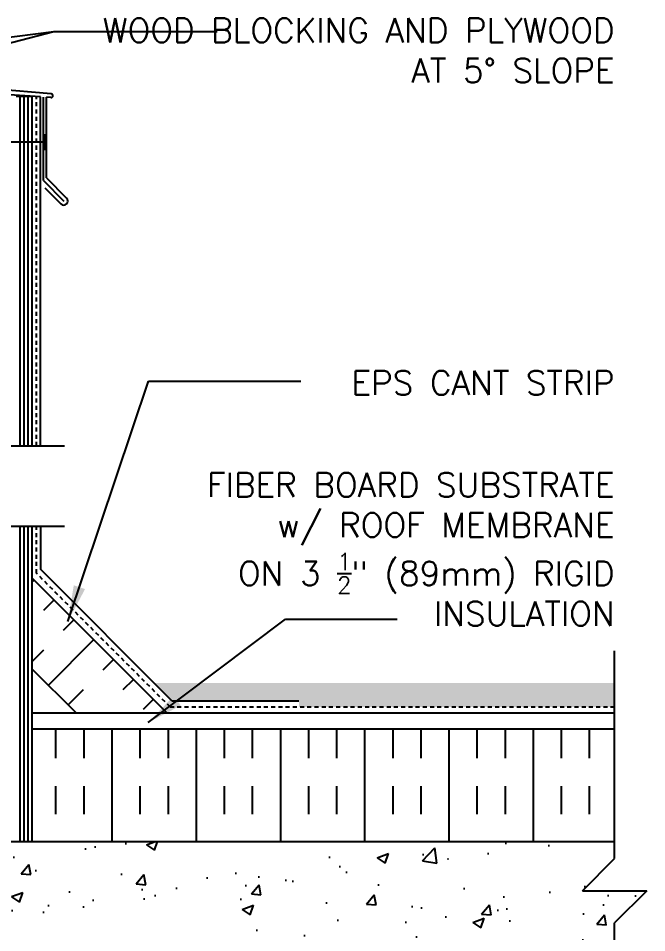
# Model space of a CAD drawing. Header units: inches. Extents: x 99.4 to 154.5, y 81.8 to 156.6.
# Drawn here: x 134.93 to 154.51, y 126.96 to 155.44 of the extents above; entities that cross this region are included whole.
import ezdxf

# ---------------------------------------------------------------- set-up
doc = ezdxf.new("R2010")
doc.units = ezdxf.units.IN
doc.header["$LTSCALE"] = 0.5
doc.header["$MEASUREMENT"] = 0
doc.linetypes.add('DASHED2', pattern=[0.375, 0.25, -0.125])
for name, color, linetype in [('HATCH', 12, 'Continuous'), ('line25', 2, 'Continuous'), ('LINE50', 5, 'Continuous'), ('LINE9', 9, 'Continuous'), ('TEXT', 4, 'Continuous')]:
    doc.layers.add(name, color=color, linetype=linetype)
doc.styles.add('DIM', font='romans.shx', dxfattribs={"width": 0.7})
doc.styles.add('ROMANS', font='romans.shx', dxfattribs={"height": 0.75})
doc.dimstyles.new('ext_12', dxfattribs={"dimscale": 12, "dimtxt": 0.09375, "dimasz": 0.09375, "dimexe": 0.09375, "dimexo": 0.0625, "dimgap": 0.0625, "dimtad": 1, "dimdec": 1, "dimzin": 3, "dimdsep": 46, "dimlunit": 4, "dimtxsty": 'DIM', "dimcen": 0.09, "dimdle": 0.09375, "dimclrt": 4, "dimadec": 0, "dimazin": 0, "dimtfac": 1, "dimtdec": 1, "dimtmove": 2, "dimatfit": 3, "dimfxl": 1, "dimfrac": 2, "dimtolj": 1, "dimtzin": 0, "dimarcsym": 0})

msp = doc.modelspace()

# ---------------------------------------------------------------- hatches: boundary and pattern name
at = {"layer": 'HATCH'}
h = msp.add_hatch(dxfattribs=at)
h.set_pattern_fill('AR-CONC', color=256, scale=0.5)
edge = h.paths.add_edge_path()
edge.add_line((132.247, 139.622), (127.261, 139.622))
edge.add_line((127.261, 139.622), (126.261, 140.622))
edge.add_line((126.261, 140.622), (126.261, 138.622))
edge.add_line((126.261, 138.622), (125.261, 139.622))
edge.add_line((125.261, 139.622), (124.247, 139.622))
edge.add_line((124.247, 139.622), (124.247, 136.53))
edge.add_arc((124.593, 136.89), 0.5, 226.2109, 246.4218)
edge.add_line((124.393, 136.432), (124.483, 136.432))
edge.add_line((124.483, 136.432), (124.483, 136.39))
edge.add_arc((124.343, 136.183), 0.25, 0, 55.9442, ccw=False)
edge.add_line((124.593, 136.183), (124.593, 136.116))
edge.add_arc((124.531, 136.116), 0.0625, -90, 0, ccw=False)
edge.add_line((124.531, 136.053), (124.483, 136.053))
edge.add_line((124.483, 136.053), (124.483, 135.983))
edge.add_line((124.483, 135.983), (124.588, 135.983))
edge.add_arc((124.466, 135.641), 0.364, 34.9775, 70.3387, ccw=False)
edge.add_arc((125.389, 136.252), 0.743, 212.7919, 253.8107)
edge.add_spline(control_points=[(125.181, 135.538), (126.619, 135.218)], knot_values=[0, 0, 1, 1], degree=1, periodic=0)
edge.add_arc((127.175, 138.149), 2.984, 259.2546, 270.0995)
edge.add_line((127.18, 135.165), (128.247, 135.149))
edge.add_line((128.247, 135.149), (129.314, 135.165))
edge.add_arc((129.319, 138.149), 2.984, 269.9005, 280.7454)
edge.add_spline(control_points=[(129.875, 135.218), (131.313, 135.538)], knot_values=[0, 0, 1, 1], degree=1, periodic=0)
edge.add_arc((131.105, 136.252), 0.743, 286.1893, 327.2081)
edge.add_arc((132.028, 135.641), 0.364, 109.6613, 145.0225, ccw=False)
edge.add_line((131.906, 135.983), (132.011, 135.983))
edge.add_line((132.011, 135.983), (132.011, 136.053))
edge.add_line((132.011, 136.053), (131.964, 136.053))
edge.add_arc((131.964, 136.116), 0.0625, 180, 270, ccw=False)
edge.add_line((131.901, 136.116), (131.901, 136.183))
edge.add_arc((132.151, 136.183), 0.25, 124.0558, 180, ccw=False)
edge.add_line((132.011, 136.39), (132.011, 136.432))
edge.add_line((132.011, 136.432), (132.101, 136.432))
edge.add_arc((131.901, 136.89), 0.5, 293.5782, 313.7891)
edge.add_line((132.247, 136.53), (132.247, 139.622))
h.paths.add_polyline_path([(132.247, 132.337, 0.088416), (132.101, 132.435), (132.011, 132.435), (132.011, 132.476, -0.249069), (131.901, 132.683), (131.901, 132.751, -0.414214), (131.964, 132.813), (132.011, 132.813), (132.011, 132.883), (131.906, 132.883, 0.085348), (131.577, 132.808, -0.669601), (131.444, 132.928, 2.087231), (131.01, 132.703, -1), (130.847, 132.295, -0.21345), (130.455, 132.684, -0.069923), (130.318, 133.328, 1.702394), (129.868, 133.015, -0.940793), (129.664, 132.632, -0.173075), (129.318, 132.999), (129.176, 133.385, 1.612474), (128.744, 133.026, -0.734872), (128.721, 132.515, -0.068475), (128.247, 132.453, -0.068475), (127.773, 132.515, -0.734872), (127.75, 133.026, 1.612474), (127.318, 133.385), (127.176, 132.999, -0.173075), (126.83, 132.632, -0.940793), (126.626, 133.015, 1.702394), (126.176, 133.328, -0.069923), (126.04, 132.684, -0.21345), (125.647, 132.295, -1), (125.484, 132.703, 2.087231), (125.05, 132.928, -0.669601), (124.918, 132.808, 0.085348), (124.588, 132.883), (124.483, 132.883), (124.483, 132.813), (124.531, 132.813, -0.414214), (124.593, 132.751), (124.593, 132.683, -0.249069), (124.483, 132.476), (124.483, 132.435), (124.393, 132.435, 0.088416), (124.247, 132.337), (124.247, 130.303), (124.247, 129.815, -0.594384), (124.637, 129.815, -0.520567), (125.346, 129.815, -0.520567), (126.067, 129.815, -0.520567), (126.491, 129.815, -0.520567), (126.938, 129.815, -0.520567), (127.181, 129.815, -0.520567), (127.858, 129.815, -0.520567), (128.517, 129.815, -0.520567), (128.995, 129.815, -0.520567), (129.836, 129.815, -0.520567), (130.558, 129.815, -0.520567), (131.225, 129.815, -0.520567), (131.657, 129.815, -0.520567), (132.334, 129.815, -0.51094), (132.935, 129.824), (132.935, 130.303), (132.247, 130.303)])
h.paths.add_polyline_path([(153.512, 129.271), (153.512, 129.803), (134.185, 129.803), (132.935, 129.803), (132.935, 129.824, 0.51094), (132.334, 129.815, 0.520567), (131.657, 129.815, 0.520567), (131.225, 129.815, 0.520567), (130.558, 129.815, 0.520567), (129.836, 129.815, 0.520567), (128.995, 129.815, 0.520567), (128.517, 129.815, 0.520567), (127.858, 129.815, 0.520567), (127.181, 129.815, 0.520567), (126.938, 129.815, 0.520567), (126.491, 129.815, 0.520567), (126.067, 129.815, 0.520567), (125.346, 129.815, 0.520567), (124.637, 129.815, 0.594384), (124.247, 129.815), (124.247, 128.608), (124.612, 128.608), (124.612, 127.408), (124.247, 127.408), (124.247, 126.658), (124.612, 126.658), (124.612, 125.458), (124.247, 125.458), (124.247, 124.708), (124.612, 124.708), (124.612, 123.508), (124.247, 123.508), (124.247, 122.758), (124.612, 122.758), (124.612, 121.673, -0.223532), (124.822, 121.553, -0.520567), (125.215, 121.553, -0.520567), (125.547, 121.553, -0.520567), (125.909, 121.553, -0.520567), (126.281, 121.553, -0.520567), (126.747, 121.553, -0.520567), (127.14, 121.553, -0.520567), (127.471, 121.553, -0.520567), (127.834, 121.553, -0.520567), (128.206, 121.553, -0.520567), (128.672, 121.553, -0.520567), (129.065, 121.553, -0.520567), (129.396, 121.553, -0.493322), (129.747, 121.568, -0.520567), (130.14, 121.568, -0.520567), (130.471, 121.568, -0.546814), (130.843, 121.553, -0.520567), (131.237, 121.553, -0.520567), (131.568, 121.553, -0.493322), (131.918, 121.568, -0.405724), (132.247, 121.631), (132.247, 121.803), (153.512, 121.803), (153.512, 127.271), (154.512, 128.271), (152.512, 128.271)])
h.paths.add_polyline_path([(131.737, 120.99), (131.617, 121.19), (131.617, 121.303), (132.247, 121.303), (132.247, 121.631, 0.405724), (131.918, 121.568, 0.493322), (131.568, 121.553, 0.520567), (131.237, 121.553, 0.520567), (130.843, 121.553, 0.546814), (130.471, 121.568, 0.520567), (130.14, 121.568, 0.520567), (129.747, 121.568, 0.493322), (129.396, 121.553, 0.520567), (129.065, 121.553, 0.520567), (128.672, 121.553, 0.520567), (128.206, 121.553, 0.520567), (127.834, 121.553, 0.520567), (127.471, 121.553, 0.520567), (127.14, 121.553, 0.520567), (126.747, 121.553, 0.520567), (126.281, 121.553, 0.520567), (125.909, 121.553, 0.520567), (125.547, 121.553, 0.520567), (125.215, 121.553, 0.520567), (124.822, 121.553, 0.520567), (124.356, 121.553, 0.154863), (124.247, 121.636), (124.247, 121.303), (124.877, 121.303), (124.877, 121.19), (124.757, 120.99), (124.757, 119.522, 0.268156), (124.918, 119.374), (131.576, 119.374, 0.268138), (131.737, 119.522)])
h.paths.add_polyline_path([(131.887, 112.952, -0.414214), (131.837, 113.002), (131.837, 113.032), (131.737, 113.032), (131.737, 114.633, -0.380392), (131.444, 114.928, 2.087231), (131.01, 114.703, -1), (130.847, 114.295, -0.21345), (130.455, 114.684, -0.069923), (130.318, 115.328, 1.702394), (129.868, 115.015, -0.940793), (129.664, 114.632, -0.173075), (129.318, 114.999), (129.176, 115.385, 1.612474), (128.744, 115.026, -0.734872), (128.721, 114.515, -0.068475), (128.247, 114.453, -0.068475), (127.773, 114.515, -0.734872), (127.75, 115.026, 1.612474), (127.318, 115.385), (127.176, 114.999, -0.173075), (126.83, 114.632, -0.940793), (126.626, 115.015, 1.702394), (126.176, 115.328, -0.069923), (126.04, 114.684, -0.21345), (125.647, 114.295, -1), (125.484, 114.703, 2.087231), (125.05, 114.928, -0.380397), (124.757, 114.633), (124.757, 113.032), (124.657, 113.032), (124.657, 113.002, -0.414214), (124.607, 112.952), (124.481, 112.952), (124.432, 112.802, -0.6), (124.332, 112.802), (124.247, 113.062), (124.247, 112.303), (124.247, 110.268, 0.088416), (124.393, 110.171), (124.483, 110.171), (124.483, 110.129, -0.249069), (124.593, 109.922), (124.593, 109.855, -0.414214), (124.531, 109.792), (124.483, 109.792), (124.483, 109.722), (124.588, 109.722, 0.085348), (124.918, 109.798, -0.669601), (125.05, 109.677, 2.087231), (125.484, 109.902, -1), (125.647, 110.311, -0.21345), (126.04, 109.922, -0.069923), (126.176, 109.278, 1.702394), (126.626, 109.59, -0.940793), (126.83, 109.974, -0.173075), (127.176, 109.607), (127.318, 109.22, 1.612474), (127.75, 109.58, -0.734872), (127.773, 110.091, -0.068475), (128.247, 110.153, -0.068475), (128.721, 110.091, -0.734872), (128.744, 109.58, 1.612474), (129.176, 109.22), (129.318, 109.607, -0.173075), (129.664, 109.974, -0.940793), (129.868, 109.59, 1.702394), (130.318, 109.278, -0.069923), (130.455, 109.922, -0.21345), (130.847, 110.311, -1), (131.01, 109.902, 2.087231), (131.444, 109.677, -0.669601), (131.577, 109.798, 0.085348), (131.906, 109.722), (132.011, 109.722), (132.011, 109.792), (131.964, 109.792, -0.414214), (131.901, 109.855), (131.901, 109.922, -0.249069), (132.011, 110.129), (132.011, 110.171), (132.101, 110.171, 0.088416), (132.247, 110.268), (132.247, 112.303), (132.247, 113.062), (132.162, 112.802, -0.6), (132.062, 112.802), (132.013, 112.952)])
edge = h.paths.add_edge_path()
edge.add_arc((131.901, 105.715), 0.5, 46.2109, 66.4218)
edge.add_line((132.101, 106.173), (132.011, 106.173))
edge.add_line((132.011, 106.173), (132.011, 106.215))
edge.add_arc((132.151, 106.422), 0.25, 180, 235.9442, ccw=False)
edge.add_line((131.901, 106.422), (131.901, 106.49))
edge.add_arc((131.964, 106.49), 0.0625, 90, 180, ccw=False)
edge.add_line((131.964, 106.552), (132.011, 106.552))
edge.add_line((132.011, 106.552), (132.011, 106.622))
edge.add_line((132.011, 106.622), (131.906, 106.622))
edge.add_arc((132.028, 106.965), 0.364, 214.9775, 250.3387, ccw=False)
edge.add_arc((131.105, 106.354), 0.743, 32.7919, 73.8107)
edge.add_spline(control_points=[(131.313, 107.068), (129.875, 107.388)], knot_values=[0, 0, 1, 1], degree=1, periodic=0)
edge.add_arc((129.319, 104.456), 2.984, 79.2546, 90.0995)
edge.add_line((129.314, 107.44), (128.247, 107.456))
edge.add_line((128.247, 107.456), (127.18, 107.44))
edge.add_arc((127.175, 104.456), 2.984, 89.9005, 100.7454)
edge.add_spline(control_points=[(126.619, 107.388), (125.181, 107.068)], knot_values=[0, 0, 1, 1], degree=1, periodic=0)
edge.add_arc((125.389, 106.354), 0.743, 106.1893, 147.2081)
edge.add_arc((124.466, 106.965), 0.364, 289.6613, 325.0225, ccw=False)
edge.add_line((124.588, 106.622), (124.483, 106.622))
edge.add_line((124.483, 106.622), (124.483, 106.552))
edge.add_line((124.483, 106.552), (124.531, 106.552))
edge.add_arc((124.531, 106.49), 0.0625, 0, 90, ccw=False)
edge.add_line((124.593, 106.49), (124.593, 106.422))
edge.add_arc((124.343, 106.422), 0.25, 304.0558, 360, ccw=False)
edge.add_line((124.483, 106.215), (124.483, 106.173))
edge.add_line((124.483, 106.173), (124.393, 106.173))
edge.add_arc((124.593, 105.715), 0.5, 113.5782, 133.7891)
edge.add_line((124.247, 106.076), (124.247, 103.303))
edge.add_line((124.247, 103.303), (125.261, 103.303))
edge.add_line((125.261, 103.303), (126.261, 104.303))
edge.add_line((126.261, 104.303), (126.261, 103.303))
edge.add_line((126.261, 103.303), (126.261, 102.303))
edge.add_line((126.261, 102.303), (127.261, 103.303))
edge.add_line((127.261, 103.303), (132.247, 103.303))
edge.add_line((132.247, 103.303), (132.247, 106.076))
h.paths.add_polyline_path([(128.171, 117.03, 0.225652), (127.796, 117.405), (125.132, 117.405, 0.225652), (124.757, 117.03), (124.757, 116.189, 0.225652), (125.132, 115.814), (127.796, 115.814, 0.225652), (128.171, 116.189)])
h.paths.add_polyline_path([(128.171, 118.811, 0.225652), (127.796, 119.186), (125.132, 119.186, 0.225652), (124.757, 118.811), (124.757, 117.97, 0.225652), (125.132, 117.595), (127.796, 117.595, 0.225652), (128.171, 117.97)])
h.paths.add_polyline_path([(131.737, 118.811, 0.225652), (131.362, 119.186), (128.698, 119.186, 0.225652), (128.323, 118.811), (128.323, 117.97, 0.225652), (128.698, 117.595), (131.362, 117.595, 0.225652), (131.737, 117.97)])
h.paths.add_polyline_path([(131.737, 117.03, 0.225652), (131.362, 117.405), (128.698, 117.405, 0.225652), (128.323, 117.03), (128.323, 116.189, 0.225652), (128.698, 115.814), (131.362, 115.814, 0.225652), (131.737, 116.189)])
h = msp.add_hatch(dxfattribs=at)
h.set_pattern_fill('INSUL', color=256, scale=7, angle=45, style=0)
h.set_pattern_definition([(45, (28.069, -25.0983), (-1.856155, 1.856155), []), (45, (27.4502, -24.4796), (-1.856155, 1.856155), [0.875, -0.875]), (45, (26.8315, -23.861), (-1.856155, 1.856155), [0.875, -0.875])])
h.paths.add_polyline_path([(136.62, 133.928), (139.449, 133.928), (135.372, 138.005), (135.372, 135.176)])
h = msp.add_hatch(dxfattribs=at)
h.set_pattern_fill('GRAVEL', color=256, style=0)
h.set_pattern_definition([(228.0128, (2.72, -9.73168), (-7.999998232, -9.000001342), [0.134536, -13.319088]), (184.9697, (2.63, -9.83168), (12.0000010515, 0.999991307), [0.230868, -22.855925]), (132.5104, (2.4, -9.85168), (9.999990718, -11.000008674), [0.162788, -16.116032]), (267.2737, (2.01, -10.10168), (0.999996018, 20.000000295), [0.210238, -20.813558]), (292.8337, (2, -10.31168), (-5.000009905, 11.999996412), [0.206155, -20.409373]), (357.2737, (2.08, -10.50168), (-20.000000295, 0.999996018), [0.210238, -20.813558]), (37.6942, (2.29, -10.51168), (-13.0000073456, -9.999990405), [0.278029, -27.524849]), (72.2553, (2.51, -10.34168), (7.000010763, 21.999996231), [0.262488, -25.986321]), (121.4296, (2.59, -10.09168), (-8.000008234, 12.999995036), [0.21095, -20.884073]), (175.2364, (2.48, -9.91168), (11.000000946, -0.999991533), [0.240832, -11.800763]), (222.3974, (2.24, -9.89168), (-12.000007351, -10.999992082), [0.311448, -30.833375]), (138.8141, (3, -10.11168), (-7.000002947, 5.999997313), [0.106301, -10.523844]), (171.4692, (2.92, -10.04168), (12.999998285, -2.00000791), [0.202237, -20.021511]), (225, (2.72, -10.0117), (-1e-16, -1.0000003), [0.141421, -1.272792]), (203.1986, (2.65, -9.89168), (4.99999973, 2.000001325), [0.076158, -7.539615]), (291.8014, (2.58, -9.92168), (-0.99999991, 3.00000027), [0.107703, -5.277462]), (30.9638, (2.62, -10.02168), (2.99999802, 2.00000248), [0.174929, -5.656023]), (161.5651, (2.77, -9.93168), (2.00000043, -0.9999984), [0.126491, -3.035787]), (16.3895, (2, -9.92168), (10.000002198, 2.99999271), [0.1772, -17.542845]), (70.3462, (2.17, -9.87168), (-3.999995247, -11.000002136), [0.148661, -14.717408]), (293.1986, (2.77, -9.73168), (-2.000001325, 4.99999973), [0.152315, -7.463458]), (343.6105, (2.83, -9.87168), (-10.000002198, 2.99999271), [0.1772, -17.542845]), (339.444, (2, -10.54168), (-5.000001845, 1.999995996), [0.17088, -8.373124]), (294.7751, (2.16, -10.60168), (-4.99999219, 11.000003422), [0.143178, -14.174643]), (66.8014, (2.78, -10.73168), (2.000001325, 4.99999973), [0.152315, -7.463458]), (17.354, (2.84, -10.59168), (-13.000002019, -3.999994502), [0.167631, -16.595424]), (69.444, (2.29, -10.73168), (-1.999995996, -5.000001845), [0.08544, -8.458564]), (101.3099, (2.72, -10.73168), (-0.99999763, 4.00000075), [0.05099, -5.048029]), (165.9638, (2.71, -10.68168), (3.00000055, -0.99999806), [0.206155, -3.91695]), (186.009, (2.51, -10.63168), (9.999999751, 0.999999317), [0.19105, -18.913923]), (303.6901, (2.62, -10.11168), (-1.00000133, 1.99999956), [0.144222, -3.461329]), (353.1572, (2.7, -10.23168), (16.9999993655, -2.000007998), [0.251794, -24.927563]), (60.9454, (2.95, -10.26168), (-4.000000027, -7.000000385), [0.102956, -10.192674]), (90, (3, -10.1717), (-1, 1), [0.06, -0.94]), (120.2564, (2.49, -10.60168), (3.999994887, -7.000002456), [0.138924, -13.75352]), (48.0128, (2.42, -10.48168), (7.999998232, 9.000001342), [0.269072, -13.184552]), (0, (2.6, -10.2817), (1, 1), [0.26, -0.74]), (325.3048, (2.86, -10.28168), (-9.999994259, 7.00000861), [0.158114, -15.653274]), (254.0546, (2.99, -10.37168), (-0.99999989, -4.00000013), [0.145602, -7.134508]), (207.646, (2.95, -10.51168), (-18.999995807, -10.000007713), [0.237065, -23.469474]), (175.4261, (2.74, -10.62168), (-13.000000558, 0.999994801), [0.250799, -24.829074])])
h.paths.add_polyline_path([(153.512, 134.74), (139.167, 134.74), (139.729, 134.178), (143.677, 134.178), (143.677, 133.99), (153.512, 133.99)])
h = msp.add_hatch(dxfattribs=at)
h.set_pattern_fill('INSUL', color=256, scale=7, angle=90, style=0)
h.set_pattern_definition([(90, (35.4825, -25.0983), (-2.625, 2e-16), []), (90, (34.6075, -25.0983), (-2.625, 2e-16), [0.875, -0.875]), (90, (33.7325, -25.0983), (-2.625, 2e-16), [0.875, -0.875])])
h.paths.add_polyline_path([(135.372, 133.303), (135.372, 129.803), (153.512, 129.803), (153.512, 133.303)])

# ---------------------------------------------------------------- linework, layer by layer
msp.add_line((153.512, 133.99), (153.512, 134.74))
for p, q in [((135.963, 153.081), (116.997, 154.741)), ((135.622, 152.988), (134.315, 153.079)), ((134.997, 142.122), (134.997, 153.005)), ((135.122, 142.122), (135.122, 153.005)), ((135.247, 142.122), (135.247, 153.005)), ((135.622, 142.122), (135.622, 152.988)), ((135.716, 150.383), (135.716, 152.981)), ((135.953, 152.968), (135.81, 152.977)), ((135.81, 150.466), (135.81, 152.977)), ((135.716, 150.383), (136.352, 149.746)), ((135.81, 150.466), (136.441, 149.835)), ((135.765, 150.157), (136.264, 149.658)), ((134.997, 129.803), (134.997, 139.622)), ((135.122, 129.803), (135.122, 139.622)), ((135.247, 129.803), (135.247, 139.622)), ((135.622, 139.622), (135.622, 138.285)), ((139.729, 134.178), (135.622, 138.285)), ((143.677, 134.178), (139.729, 134.178))]:
    msp.add_line(p, q, dxfattribs=at)
for centre, radius, start, end in [((135.958, 153.025), 0.0567, 265, 85), ((136.352, 149.746), 0.125, 225, 45)]:
    msp.add_arc(centre, radius, start, end, dxfattribs=at)
at = {"layer": 'line25'}
for p, q in [((135.372, 153.005), (134.872, 153.005)), ((135.372, 142.122), (135.372, 153.005)), ((135.372, 129.803), (135.372, 139.622)), ((139.574, 133.803), (135.372, 138.005)), ((136.745, 133.803), (135.372, 135.176)), ((134.185, 129.803), (153.512, 129.803))]:
    msp.add_line(p, q, dxfattribs=at)
msp.add_lwpolyline([(153.512, 133.303), (135.372, 133.303)], dxfattribs=at)
at = {"layer": 'LINE50', "color": 9, "linetype": 'DASHED2'}
for p, q in [((135.497, 142.122), (135.497, 152.997)), ((135.497, 138.16), (135.497, 139.622)), ((139.667, 133.99), (135.497, 138.16)), ((153.512, 133.99), (139.667, 133.99))]:
    msp.add_line(p, q, dxfattribs=at)
at = {"layer": 'LINE9'}
for p, q in [((135.75, 151.583), (135.75, 151.833)), ((135.75, 151.583), (133.904, 151.583)), ((135.75, 151.583), (135.75, 151.333)), ((127.261, 139.622), (136.372, 139.622)), ((153.512, 129.271), (153.512, 135.74)), ((152.512, 128.271), (153.512, 129.271)), ((152.512, 128.271), (154.512, 128.271)), ((154.512, 128.271), (153.512, 127.271)), ((153.512, 120.803), (153.512, 127.271))]:
    msp.add_line(p, q, dxfattribs=at)
for points in [[(116.149, 142.122), (125.261, 142.122), (126.261, 141.122), (126.261, 143.122), (127.261, 142.122), (136.372, 142.122)], [(153.512, 133.803), (135.372, 133.803)]]:
    msp.add_lwpolyline(points, dxfattribs=at)

# ---------------------------------------------------------------- texts
at = {"layer": 'TEXT', "char_height": 0.75, "attachment_point": 3, "style": 'ROMANS'}
for s, insert, width in [('\\A1;WOOD BLOCKING AND PLYWOOD \\PAT 5%%D SLOPE', (153.512, 155.438), 17.3954), ('\\A1;EPS CANT STRIP', (153.512, 144.46), 9.59335), ('\\A1;FIBER BOARD SUBSTRATE\\Pw/ ROOF MEMBRANE \\PON 3 {\\H0.7x;\\S1/2;}" (89mm) RIGID \\PINSULATION', (153.512, 141.284), 26.1134)]:
    msp.add_mtext(s, dxfattribs=dict(at, insert=insert, width=width))

# ---------------------------------------------------------------- leaders
at = {"layer": 'TEXT'}
for points in [[(124.122, 151.935), (136.041, 155.027)], [(124.485, 153.591), (136.041, 155.027), (141.13, 155.027)], [(136.48, 136.656), (138.994, 144.135), (143.741, 144.135)], [(138.986, 133.511), (143.256, 136.723), (146.737, 136.723)]]:
    msp.add_leader(points, dimstyle='ext_12', override={"dimgap": 0.0625, "dimtad": 0}, dxfattribs=at)

doc.saveas('drawing.dxf')
